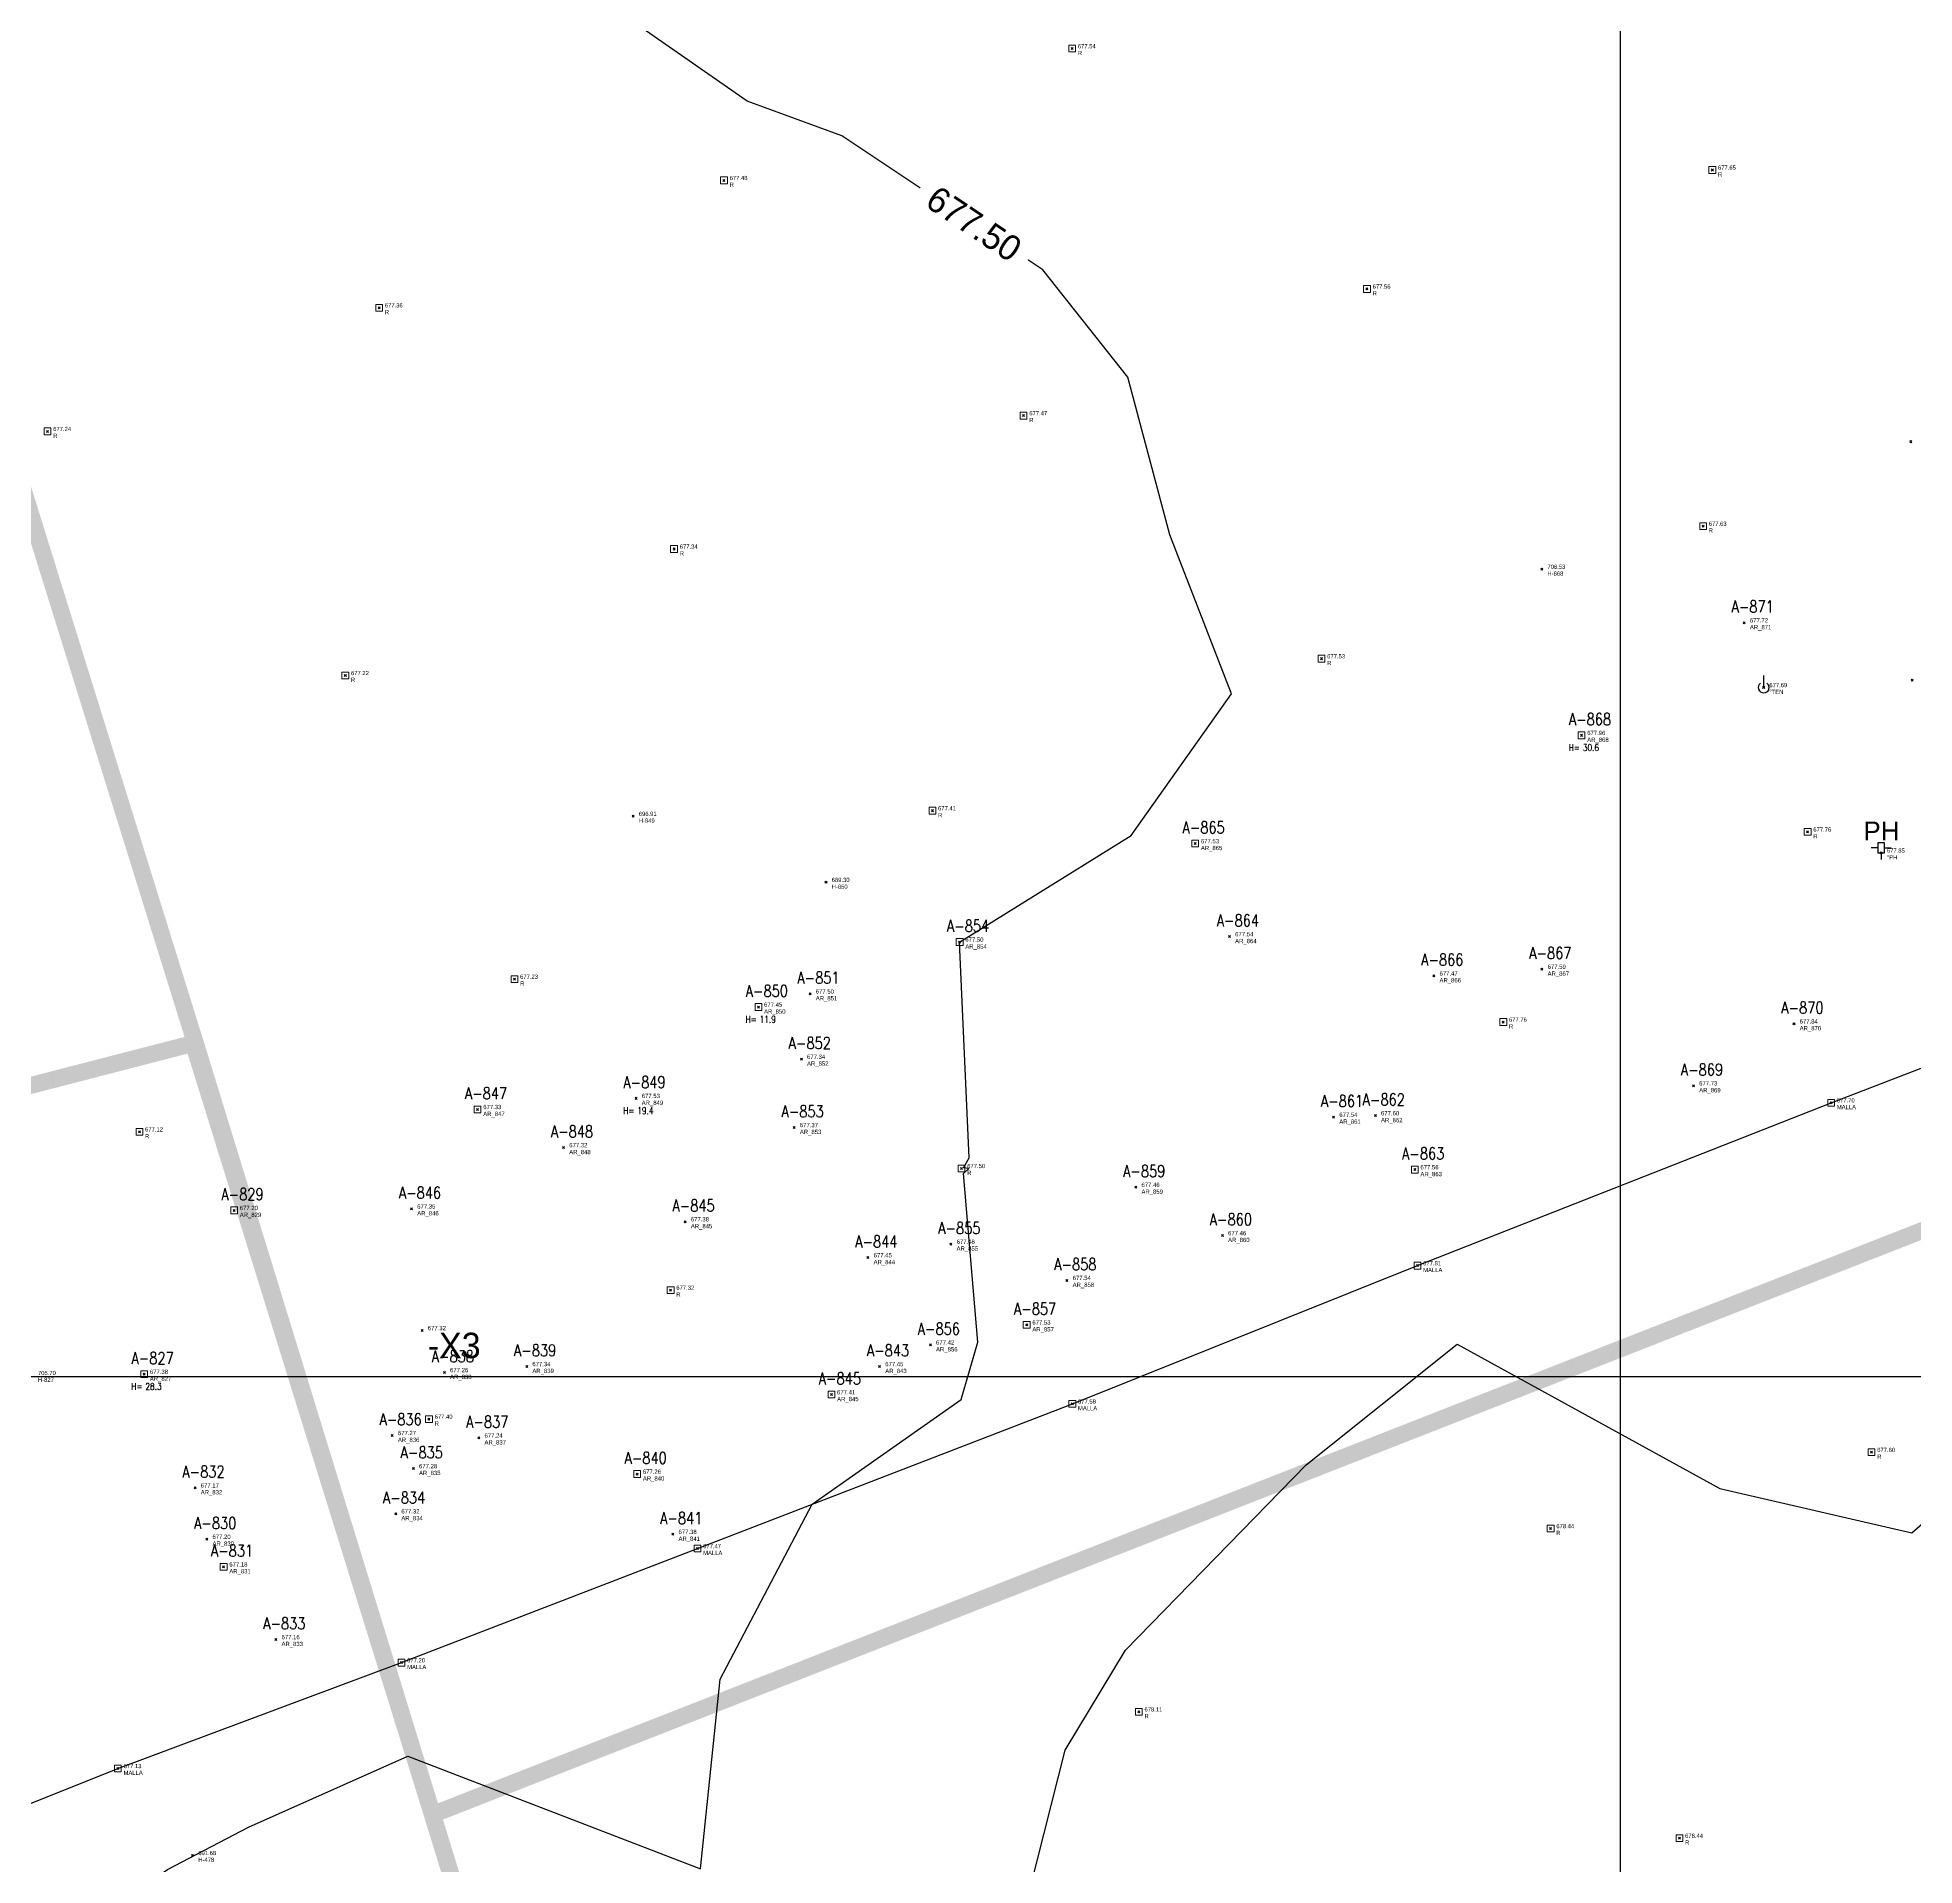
# Model space of a CAD drawing. Extents: x 350769 to 354978, y 6304672 to 6307963.
# Drawn here: x 352353.3 to 352408.7, y 6305785.6 to 6305839.5 of the extents above; entities that cross this region are included whole.
import ezdxf

# ---------------------------------------------------------------- set-up
doc = ezdxf.new("R2010")
doc.units = 0
doc.header["$PDMODE"] = 35
doc.header["$PDSIZE"] = 0.03
for name, pattern in [('4.0 - LO RECABARREN - DESNIVEL NUEVO$0$HIDDEN', [0.375, 0.25, -0.125]), ('CONTINUOS', [0]), ('DASHDOT', [1, 0.5, -0.25, 0, -0.25]), ('DASHED', [19.05, 12.7, -6.35])]:
    doc.linetypes.add(name, pattern=pattern)
doc.layers.get('0').update_dxf_attribs({"linetype": 'CONTINUOUS'})
for name, color, linetype in [('03_S2_Pav ext_Borde vereda', 7, 'CONTINUOUS'), ('1-ARBOL H1', 7, 'CONTINUOUS'), ('1-ARBOL H2', 1, 'CONTINUOUS'), ('1-ARBOL H3', 241, 'CONTINUOUS'), ('1-ARBOL NOMBRE', 3, 'CONTINUOUS'), ('1-ARBOL PTO', 7, 'CONTINUOUS'), ('1-CERCO MALLA', 252, 'MALLA_LINE'), ('1-coordenadas', 8, 'CONTINUOUS'), ('C-TINN', 5, 'CONTINUOUS'), ('C-TOPO-MAJR', 9, 'CONTINUOUS'), ('C-TOPO-MINR', 8, 'CONTINUOUS'), ('V-NODE-TEXT DIC 2012', 31, 'CONTINUOUS'), ('Z-PH', 253, 'CONTINUOUS'), ('Z-TEN', 253, 'CONTINUOUS')]:
    doc.layers.add(name, color=color, linetype=linetype)
doc.layers.add('0_ASD_LINEA OFICIAL', color=253, linetype='DASHDOT', lineweight=20)
doc.layers.add('0_ASD_TOPOGRAFIA_ELEMENTOS', color=7, linetype='CONTINUOS', lineweight=5, true_color=0xbdbdbd)
doc.styles.add('A', font='arial.ttf', dxfattribs={"height": 2})
doc.styles.add('ROMANS', font='romans.shx', dxfattribs={"width": 0.65})
doc.linetypes.add('MALLA_LINE', pattern='A,0.5,-0.2,["MLL",Standard,S=0.1,R=0,X=-0.1,Y=-0.05],-0.25', length=0.95)

# ---------------------------------------------------------------- blocks, each defined once
blk = doc.blocks.new('COORDENADAS')
at = {"layer": '1-coordenadas'}
for p, q in [((220, -900.625), (220, -0.625)), ((20, -400.625), (1420, -400.625))]:
    blk.add_line(p, q, dxfattribs=at)
blk = doc.blocks.new('TEN')
at = {"layer": 'Z-TEN'}
blk.add_line((0, 0), (0, 0.89), dxfattribs=at)
blk.add_arc((0, 0), 0.396, 125.9547, 54.0453, dxfattribs=at)
blk = doc.blocks.new('PH')
at = {"layer": 'Z-PH'}
for p, q in [((-0.098, 0.148), (-0.295, 0.148)), ((-0.098, 0.295), (-0.098, 0)), ((0.098, 0.295), (-0.098, 0.295)), ((-0.098, 0), (-0.01, 0)), ((0.01, 0), (0.098, 0)), ((0.098, 0), (0.098, 0.295)), ((0.098, 0.148), (0.295, 0.148)), ((0, -0.01), (0, -0.197))]:
    blk.add_line(p, q, dxfattribs=at)
blk.add_circle((0, 0), 0.00984, dxfattribs=at)
at = {"layer": 'Z-PH', "style": 'A'}
blk.add_text('PH', height=0.55, dxfattribs=at).set_placement((-0.527, 0.377))
blk = doc.blocks.new('A$C27410629')
at = {"true_color": 0x136734, "transparency": 33554559}
h = blk.add_hatch(dxfattribs=at)
h.set_pattern_fill('ANSI31', color=116, scale=0.5)
h.set_pattern_definition([(45, (-8759.5625, -519.1036), (-1.12253202, 1.12253202), [])])
h.paths.add_polyline_path([(137.507, 1252.464, 0.117627), (109.815, 1254.194, 0.066925), (94.445, 1249.334, 0.315349), (64.302, 1196.27, 0.022683), (65.729, 1185.31), (112.36, 1218.953), (153.478, 1161.962), (172.105, 1139.481), (187.958, 1141.808), (193.565, 1120.466), (224.198, 1050.129), (250.62, 989.479), (268.153, 972.735, 0.000007), (291.49, 983.299), (238.195, 1105.634), (205.293, 1181.112), (177.053, 1197.652)])
at = {"layer": '0_ASD_LINEA OFICIAL', "ltscale": 8, "const_width": 0.5}
blk.add_lwpolyline([(250.62, 989.479), (268.153, 972.735, 0.000007), (291.49, 983.299), (291.49, 983.299), (238.195, 1105.634), (205.293, 1181.112), (177.053, 1197.652), (137.615, 1252.315)], format="xyb", dxfattribs=at)
for points in [[(160.988, 1025.36), (224.196, 1050.134), (193.565, 1120.466), (187.958, 1141.808), (172.105, 1139.481), (153.478, 1161.962), (117.403, 1137.086), (85.584, 1125.976)], [(96.497, 1087.587), (137.304, 1101.749), (153.995, 1048.12), (105.397, 1035.562)], [(250.62, 989.479), (224.196, 1050.134), (160.988, 1025.36), (167.591, 1003.92), (108.727, 988.666)], [(105.397, 1035.562), (153.995, 1048.12), (167.591, 1003.92), (108.727, 988.666)], [(153.936, 1048.105), (160.988, 1025.36)]]:
    blk.add_lwpolyline(points, dxfattribs=at)
blk = doc.blocks.new('TOPOGRAFIA')
at = {"layer": '1-ARBOL H1', "color": 9, "lineweight": 0, "true_color": 0xbdbdbd}
for p in [(390398.853, 6302818.905), (390374.569, 6302810.891), (390370.96, 6302808.199), (390356.449, 6302800.064)]:
    blk.add_point(p, dxfattribs=at)
at = {"layer": '1-ARBOL PTO', "color": 9, "lineweight": 0, "true_color": 0xbdbdbd}
for p in [(390403.652, 6302822.226), (390398.853, 6302818.905), (390387.455, 6302815.713), (390380.506, 6302812.809), (390388.467, 6302812.97), (390397.685, 6302812.009), (390394.496, 6302811.813), (390374.569, 6302810.891), (390376.095, 6302811.283), (390405.12, 6302810.399), (390375.837, 6302809.355), (390402.156, 6302808.571), (390370.96, 6302808.199), (390366.285, 6302807.873), (390391.539, 6302807.644), (390392.77, 6302807.689), (390375.625, 6302807.341), (390368.821, 6302806.747), (390393.933, 6302806.097), (390385.703, 6302805.578), (390359.102, 6302804.895), (390364.337, 6302804.941), (390372.409, 6302804.561), (390388.259, 6302804.155), (390380.25, 6302803.9), (390377.801, 6302803.502), (390383.672, 6302802.831), (390382.484, 6302801.519), (390379.643, 6302800.929), (390367.734, 6302800.293), (390378.144, 6302800.291), (390356.449, 6302800.064), (390365.306, 6302800.115), (390376.724, 6302799.463), (390363.767, 6302798.259), (390366.322, 6302798.185), (390364.39, 6302797.283), (390370.994, 6302797.119), (390357.951, 6302796.713), (390363.869, 6302795.949), (390372.045, 6302795.344), (390358.297, 6302795.199), (390358.793, 6302794.384), (390360.335, 6302792.24)]:
    blk.add_point(p, dxfattribs=at)
at = {"layer": '1-CERCO MALLA', "color": 9, "lineweight": 0, "true_color": 0xbdbdbd, "flags": 128}
blk.add_lwpolyline([(390298.902, 6302766.886), (390321.827, 6302775.191), (390333.022, 6302779.598), (390344.315, 6302783.894), (390355.674, 6302788.437), (390364.039, 6302791.557), (390372.772, 6302794.923), (390383.831, 6302799.189), (390394.014, 6302803.265), (390406.216, 6302808.069), (390417.571, 6302812.442), (390423.072, 6302814.547), (390440.449, 6302821.33), (390451.58, 6302825.662), (390463.023, 6302830.049), (390467.688, 6302831.831), (390477.849, 6302835.824), (390486.876, 6302839.311), (390497.568, 6302843.443), (390505.255, 6302846.429), (390510.604, 6302848.504), (390521.025, 6302852.513), (390531.783, 6302856.692), (390541.725, 6302860.565), (390553.332, 6302865.07), (390567.305, 6302870.47), (390577.537, 6302874.447), (390587.477, 6302878.311), (390595.651, 6302881.4), (390605.051, 6302885.124), (390614.467, 6302888.769), (390621.262, 6302891.445), (390629.655, 6302894.677)], dxfattribs=at)
at = {"layer": '1-coordenadas', "color": 9, "linetype": '4.0 - LO RECABARREN - DESNIVEL NUEVO$0$HIDDEN', "lineweight": 0, "ltscale": 50, "true_color": 0xbdbdbd}
for p, q in [((390400, 6302300), (390400, 6303200)), ((390200, 6302800), (390900, 6302800))]:
    blk.add_line(p, q, dxfattribs=at)
at = {"layer": 'C-TINN', "color": 9, "linetype": 'Continuous', "lineweight": 0, "true_color": 0xbdbdbd}
for points, elevation in [([(390383.725, 6302839.058), (390383.725, 6302839.258), (390383.925, 6302839.258), (390383.925, 6302839.058), (390383.725, 6302839.058)], 677.541), ([(390373.453, 6302835.171), (390373.453, 6302835.371), (390373.653, 6302835.371), (390373.653, 6302835.171), (390373.453, 6302835.171)], 677.479), ([(390402.611, 6302835.477), (390402.611, 6302835.677), (390402.811, 6302835.677), (390402.811, 6302835.477), (390402.611, 6302835.477)], 677.648), ([(390392.423, 6302831.968), (390392.423, 6302832.168), (390392.623, 6302832.168), (390392.623, 6302831.968), (390392.423, 6302831.968)], 677.562), ([(390363.281, 6302831.415), (390363.281, 6302831.615), (390363.481, 6302831.615), (390363.481, 6302831.415), (390363.281, 6302831.415)], 677.36), ([(390353.498, 6302827.769), (390353.498, 6302827.969), (390353.698, 6302827.969), (390353.698, 6302827.769), (390353.498, 6302827.769)], 677.237), ([(390382.293, 6302828.233), (390382.293, 6302828.433), (390382.493, 6302828.433), (390382.493, 6302828.233), (390382.293, 6302828.233)], 677.473), ([(390402.338, 6302824.974), (390402.338, 6302825.174), (390402.538, 6302825.174), (390402.538, 6302824.974), (390402.338, 6302824.974)], 677.631), ([(390371.981, 6302824.3), (390371.981, 6302824.5), (390372.181, 6302824.5), (390372.181, 6302824.3), (390371.981, 6302824.3)], 677.339), ([(390362.283, 6302820.571), (390362.283, 6302820.771), (390362.483, 6302820.771), (390362.483, 6302820.571), (390362.283, 6302820.571)], 677.222), ([(390391.082, 6302821.066), (390391.082, 6302821.266), (390391.282, 6302821.266), (390391.282, 6302821.066), (390391.082, 6302821.066)], 677.528), ([(390398.753, 6302818.805), (390398.753, 6302819.005), (390398.953, 6302819.005), (390398.953, 6302818.805), (390398.753, 6302818.805)], 677.96), ([(390379.603, 6302816.583), (390379.603, 6302816.783), (390379.803, 6302816.783), (390379.803, 6302816.583), (390379.603, 6302816.583)], 677.407), ([(390387.355, 6302815.613), (390387.355, 6302815.813), (390387.555, 6302815.813), (390387.555, 6302815.613), (390387.355, 6302815.613)], 677.53), ([(390405.423, 6302815.956), (390405.423, 6302816.156), (390405.623, 6302816.156), (390405.623, 6302815.956), (390405.423, 6302815.956)], 677.76), ([(390380.406, 6302812.709), (390380.406, 6302812.909), (390380.606, 6302812.909), (390380.606, 6302812.709), (390380.406, 6302812.709)], 677.5), ([(390367.272, 6302811.615), (390367.272, 6302811.815), (390367.472, 6302811.815), (390367.472, 6302811.615), (390367.272, 6302811.615)], 677.23), ([(390374.469, 6302810.791), (390374.469, 6302810.991), (390374.669, 6302810.991), (390374.669, 6302810.791), (390374.469, 6302810.791)], 677.45), ([(390396.444, 6302810.349), (390396.444, 6302810.549), (390396.644, 6302810.549), (390396.644, 6302810.349), (390396.444, 6302810.349)], 677.755), ([(390406.116, 6302807.969), (390406.116, 6302808.169), (390406.316, 6302808.169), (390406.316, 6302807.969), (390406.116, 6302807.969)], 677.697), ([(390366.185, 6302807.773), (390366.185, 6302807.973), (390366.385, 6302807.973), (390366.385, 6302807.773), (390366.185, 6302807.773)], 677.33), ([(390356.209, 6302807.113), (390356.209, 6302807.313), (390356.409, 6302807.313), (390356.409, 6302807.113), (390356.209, 6302807.113)], 677.116), ([(390380.462, 6302806.032), (390380.462, 6302806.232), (390380.662, 6302806.232), (390380.662, 6302806.032), (390380.462, 6302806.032)], 677.499), ([(390393.833, 6302805.997), (390393.833, 6302806.197), (390394.033, 6302806.197), (390394.033, 6302805.997), (390393.833, 6302805.997)], 677.56), ([(390359.002, 6302804.795), (390359.002, 6302804.995), (390359.202, 6302804.995), (390359.202, 6302804.795), (390359.002, 6302804.795)], 677.2), ([(390393.914, 6302803.165), (390393.914, 6302803.365), (390394.114, 6302803.365), (390394.114, 6302803.165), (390393.914, 6302803.165)], 677.812), ([(390371.88, 6302802.444), (390371.88, 6302802.644), (390372.08, 6302802.644), (390372.08, 6302802.444), (390371.88, 6302802.444)], 677.323), ([(390382.384, 6302801.419), (390382.384, 6302801.619), (390382.584, 6302801.619), (390382.584, 6302801.419), (390382.384, 6302801.419)], 677.53), ([(390356.349, 6302799.964), (390356.349, 6302800.164), (390356.549, 6302800.164), (390356.549, 6302799.964), (390356.349, 6302799.964)], 677.38), ([(390376.624, 6302799.363), (390376.624, 6302799.563), (390376.824, 6302799.563), (390376.824, 6302799.363), (390376.624, 6302799.363)], 677.41), ([(390383.731, 6302799.089), (390383.731, 6302799.289), (390383.931, 6302799.289), (390383.931, 6302799.089), (390383.731, 6302799.089)], 677.577), ([(390364.751, 6302798.64), (390364.751, 6302798.84), (390364.951, 6302798.84), (390364.951, 6302798.64), (390364.751, 6302798.64)], 677.399), ([(390407.308, 6302797.661), (390407.308, 6302797.861), (390407.508, 6302797.861), (390407.508, 6302797.661), (390407.308, 6302797.661)], 677.603), ([(390370.894, 6302797.019), (390370.894, 6302797.219), (390371.094, 6302797.219), (390371.094, 6302797.019), (390370.894, 6302797.019)], 677.26), ([(390397.841, 6302795.413), (390397.841, 6302795.613), (390398.041, 6302795.613), (390398.041, 6302795.413), (390397.841, 6302795.413)], 678.442), ([(390372.672, 6302794.823), (390372.672, 6302795.023), (390372.872, 6302795.023), (390372.872, 6302794.823), (390372.672, 6302794.823)], 677.466), ([(390358.693, 6302794.284), (390358.693, 6302794.484), (390358.893, 6302794.484), (390358.893, 6302794.284), (390358.693, 6302794.284)], 677.18), ([(390363.939, 6302791.457), (390363.939, 6302791.657), (390364.139, 6302791.657), (390364.139, 6302791.457), (390363.939, 6302791.457)], 677.199), ([(390385.692, 6302790.009), (390385.692, 6302790.209), (390385.892, 6302790.209), (390385.892, 6302790.009), (390385.692, 6302790.009)], 678.106), ([(390355.574, 6302788.337), (390355.574, 6302788.537), (390355.774, 6302788.537), (390355.774, 6302788.337), (390355.574, 6302788.337)], 677.133), ([(390401.641, 6302786.28), (390401.641, 6302786.48), (390401.841, 6302786.48), (390401.841, 6302786.28), (390401.641, 6302786.28)], 678.439)]:
    blk.add_lwpolyline(points, dxfattribs=dict(at, elevation=elevation))
for p in [(390383.825, 6302839.158, 677.541), (390373.553, 6302835.271, 677.479), (390402.711, 6302835.577, 677.648), (390392.523, 6302832.068, 677.562), (390363.381, 6302831.515, 677.36), (390382.393, 6302828.333, 677.473), (390353.598, 6302827.869, 677.237), (390402.438, 6302825.074, 677.631), (390372.081, 6302824.4, 677.339), (390391.182, 6302821.166, 677.528), (390362.383, 6302820.671, 677.222), (390398.853, 6302818.905, 677.96), (390379.703, 6302816.683, 677.407), (390405.523, 6302816.056, 677.76), (390387.455, 6302815.713, 677.53), (390380.506, 6302812.809, 677.5), (390367.372, 6302811.715, 677.23), (390374.569, 6302810.891, 677.45), (390396.544, 6302810.449, 677.755), (390406.216, 6302808.069, 677.697), (390366.285, 6302807.873, 677.33), (390356.309, 6302807.213, 677.116), (390380.562, 6302806.132, 677.499), (390393.933, 6302806.097, 677.56), (390359.102, 6302804.895, 677.2), (390394.014, 6302803.265, 677.812), (390371.98, 6302802.544, 677.323), (390382.484, 6302801.519, 677.53), (390356.449, 6302800.064, 677.38), (390376.724, 6302799.463, 677.41), (390383.831, 6302799.189, 677.577), (390364.851, 6302798.74, 677.399), (390407.408, 6302797.761, 677.603), (390370.994, 6302797.119, 677.26), (390397.941, 6302795.513, 678.442), (390372.772, 6302794.923, 677.466), (390358.793, 6302794.384, 677.18), (390364.039, 6302791.557, 677.199), (390385.792, 6302790.109, 678.106), (390355.674, 6302788.437, 677.133), (390401.741, 6302786.38, 678.439)]:
    blk.add_point(p, dxfattribs=at)
at = {"layer": 'C-TOPO-MAJR', "color": 9, "linetype": 'Continuous', "lineweight": -3, "true_color": 0xbdbdbd, "elevation": 677.5}
blk.add_lwpolyline([(390351.776, 6302781.718), (390357.141, 6302785.456), (390359.527, 6302786.7), (390364.227, 6302788.803), (390372.857, 6302785.475), (390373.439, 6302791.067), (390376.159, 6302796.23), (390380.554, 6302799.315), (390381.044, 6302801.005), (390380.624, 6302805.983), (390380.781, 6302806.131), (390380.624, 6302806.149), (390380.784, 6302806.441), (390380.506, 6302812.809), (390385.564, 6302815.95), (390388.526, 6302820.129), (390386.708, 6302824.815), (390385.466, 6302829.466), (390382.962, 6302832.631), (390377.032, 6302836.588), (390374.233, 6302837.603), (390368.271, 6302841.762)], dxfattribs=at)
at = {"layer": 'C-TOPO-MINR', "color": 9, "linetype": 'Continuous', "lineweight": -3, "true_color": 0xbdbdbd, "elevation": 678}
blk.add_lwpolyline([(390382.174, 6302783.262), (390383.622, 6302788.974), (390385.399, 6302791.928), (390390.731, 6302797.391), (390395.186, 6302800.952), (390402.928, 6302796.697), (390408.601, 6302795.383), (390413.708, 6302799.869), (390416.877, 6302801.744), (390417.859, 6302804.31), (390418.678, 6302811.771), (390418.898, 6302812.95), (390420.187, 6302816.907), (390419.492, 6302820.417), (390417.705, 6302824.31), (390412.272, 6302824.279), (390415.592, 6302828.528), (390412.163, 6302834.679), (390410.856, 6302838.479), (390410.519, 6302840.588)], dxfattribs=at)
at = {"layer": 'V-NODE-TEXT DIC 2012', "color": 9, "lineweight": 0, "true_color": 0xbdbdbd}
for p in [(390383.825, 6302839.158), (390373.553, 6302835.271), (390402.711, 6302835.577), (390392.523, 6302832.068), (390363.381, 6302831.515), (390382.393, 6302828.333), (390353.598, 6302827.869), (390408.563, 6302827.565), (390402.438, 6302825.074), (390372.081, 6302824.4), (390397.679, 6302823.806), (390403.652, 6302822.226), (390391.182, 6302821.166), (390362.383, 6302820.671), (390404.226, 6302820.315), (390408.61, 6302820.535), (390398.853, 6302818.905), (390370.873, 6302816.519), (390379.703, 6302816.683), (390405.523, 6302816.056), (390387.455, 6302815.713), (390407.694, 6302815.435), (390376.564, 6302814.571), (390380.506, 6302812.809), (390388.467, 6302812.97), (390397.685, 6302812.009), (390367.372, 6302811.715), (390394.496, 6302811.813), (390374.569, 6302810.891), (390376.095, 6302811.283), (390396.544, 6302810.449), (390405.12, 6302810.399), (390375.837, 6302809.355), (390402.156, 6302808.571), (390370.96, 6302808.199), (390406.216, 6302808.069), (390366.285, 6302807.873), (390391.539, 6302807.644), (390392.77, 6302807.689), (390356.309, 6302807.213), (390375.625, 6302807.341), (390368.821, 6302806.747), (390380.562, 6302806.132), (390393.933, 6302806.097), (390385.703, 6302805.578), (390359.102, 6302804.895), (390364.337, 6302804.941), (390372.409, 6302804.561), (390388.259, 6302804.155), (390380.25, 6302803.9), (390377.801, 6302803.502), (390394.014, 6302803.265), (390371.98, 6302802.544), (390383.672, 6302802.831), (390382.484, 6302801.519), (390364.647, 6302801.354), (390379.643, 6302800.929), (390367.734, 6302800.293), (390378.144, 6302800.291), (390356.449, 6302800.064), (390365.306, 6302800.115), (390376.724, 6302799.463), (390383.831, 6302799.189), (390364.851, 6302798.74), (390363.767, 6302798.259), (390366.322, 6302798.185), (390407.408, 6302797.761), (390364.39, 6302797.283), (390370.994, 6302797.119), (390357.951, 6302796.713), (390363.869, 6302795.949), (390372.045, 6302795.344), (390397.941, 6302795.513), (390358.297, 6302795.199), (390372.772, 6302794.923), (390358.793, 6302794.384), (390360.335, 6302792.24), (390364.039, 6302791.557), (390385.792, 6302790.109), (390355.674, 6302788.437), (390357.879, 6302785.872), (390401.741, 6302786.38)]:
    blk.add_point(p, dxfattribs=at)
at = {"layer": 'Z-PH', "color": 9, "lineweight": 0, "true_color": 0xbdbdbd}
blk.add_blockref('PH', (390407.694, 6302815.435), dxfattribs=at)
at = {"layer": 'Z-TEN', "color": 9, "lineweight": 0, "true_color": 0xbdbdbd, "xscale": 0.4, "yscale": 0.4, "zscale": 0.4}
blk.add_blockref('TEN', (390404.226, 6302820.315), dxfattribs=at)
at = {"layer": '1-ARBOL H2', "color": 9, "lineweight": 0, "true_color": 0xbdbdbd, "style": 'ROMANS', "width": 0.8}
for p in [(390398.476, 6302818.443), (390374.192, 6302810.429), (390370.583, 6302807.737), (390356.072, 6302799.602)]:
    blk.add_text('H=', height=0.2, dxfattribs=at).set_placement(p)
at = {"layer": '1-ARBOL H3', "color": 9, "lineweight": 0, "true_color": 0xbdbdbd, "style": 'ROMANS', "width": 0.8}
for s, p in [('30.6', (390398.889, 6302818.443)), ('11.9', (390374.605, 6302810.429)), ('19.4', (390370.996, 6302807.737)), ('28.3', (390356.485, 6302799.602))]:
    blk.add_text(s, height=0.2, dxfattribs=at).set_placement(p)
at = {"layer": '1-ARBOL NOMBRE', "color": 9, "lineweight": 0, "true_color": 0xbdbdbd, "style": 'ROMANS', "width": 0.8}
for s, p in [('A-871', (390403.275, 6302822.526)), ('A-868', (390398.476, 6302819.205)), ('A-865', (390387.078, 6302816.013)), ('A-864', (390388.09, 6302813.27)), ('A-854', (390380.129, 6302813.109)), ('A-866', (390394.119, 6302812.113)), ('A-867', (390397.308, 6302812.309)), ('A-851', (390375.718, 6302811.583)), ('A-850', (390374.192, 6302811.191)), ('A-870', (390404.743, 6302810.699)), ('A-852', (390375.46, 6302809.655)), ('A-869', (390401.779, 6302808.871)), ('A-849', (390370.583, 6302808.499)), ('A-847', (390365.908, 6302808.173)), ('A-861', (390391.162, 6302807.944)), ('A-862', (390392.393, 6302807.989)), ('A-853', (390375.248, 6302807.641)), ('A-848', (390368.444, 6302807.047)), ('A-863', (390393.556, 6302806.397)), ('A-859', (390385.326, 6302805.878)), ('A-829', (390358.725, 6302805.195)), ('A-846', (390363.96, 6302805.241)), ('A-845', (390372.032, 6302804.861)), ('A-860', (390387.882, 6302804.455)), ('A-844', (390377.424, 6302803.802)), ('A-855', (390379.873, 6302804.2)), ('A-858', (390383.295, 6302803.131)), ('A-857', (390382.107, 6302801.819)), ('A-856', (390379.266, 6302801.229)), ('A-839', (390367.357, 6302800.593)), ('A-843', (390377.767, 6302800.591)), ('A-827', (390356.072, 6302800.364)), ('A-838', (390364.929, 6302800.415)), ('A-845', (390376.347, 6302799.763)), ('A-836', (390363.39, 6302798.559)), ('A-837', (390365.945, 6302798.485)), ('A-835', (390364.013, 6302797.583)), ('A-840', (390370.617, 6302797.419)), ('A-832', (390357.574, 6302797.013)), ('A-834', (390363.492, 6302796.249)), ('A-830', (390357.92, 6302795.499)), ('A-841', (390371.668, 6302795.644)), ('A-831', (390358.416, 6302794.684)), ('A-833', (390359.958, 6302792.54))]:
    blk.add_text(s, height=0.35, dxfattribs=at).set_placement(p)
at = {"layer": 'V-NODE-TEXT DIC 2012', "color": 9, "lineweight": 0, "true_color": 0xbdbdbd}
for s, height, p in [('677.54', 0.125, (390383.992, 6302839.166)), ('R', 0.125, (390383.992, 6302838.966)), ('677.65', 0.125, (390402.878, 6302835.585)), ('677.48', 0.125, (390373.72, 6302835.279)), ('R', 0.125, (390373.72, 6302835.079)), ('R', 0.125, (390402.878, 6302835.385)), ('677.56', 0.125, (390392.69, 6302832.076)), ('R', 0.125, (390392.69, 6302831.876)), ('677.36', 0.125, (390363.548, 6302831.523)), ('R', 0.125, (390363.548, 6302831.323)), ('677.24', 0.125, (390353.765, 6302827.877)), ('677.47', 0.125, (390382.56, 6302828.341)), ('R', 0.125, (390382.56, 6302828.141)), ('R', 0.125, (390353.765, 6302827.677)), ('677.63', 0.125, (390402.605, 6302825.082)), ('R', 0.125, (390402.605, 6302824.882)), ('677.34', 0.125, (390372.248, 6302824.408)), ('R', 0.125, (390372.248, 6302824.208)), ('708.53', 0.125, (390397.846, 6302823.814)), ('H-868', 0.125, (390397.846, 6302823.614)), ('AR_871', 0.127, (390403.819, 6302822.031)), ('677.72', 0.127, (390403.819, 6302822.233)), ('677.53', 0.125, (390391.349, 6302821.174)), ('677.22', 0.125, (390362.55, 6302820.679)), ('R', 0.125, (390391.349, 6302820.974)), ('R', 0.125, (390362.55, 6302820.479)), ('677.69', 0.125, (390404.393, 6302820.323)), ('°TEN', 0.125, (390404.393, 6302820.123)), ('AR_868', 0.127, (390399.02, 6302818.71)), ('677.96', 0.127, (390399.02, 6302818.912)), ('696.91', 0.125, (390371.04, 6302816.527)), ('H-849', 0.125, (390371.04, 6302816.327)), ('677.41', 0.125, (390379.87, 6302816.691)), ('R', 0.125, (390379.87, 6302816.491)), ('677.53', 0.127, (390387.622, 6302815.72)), ('677.76', 0.125, (390405.69, 6302816.064)), ('R', 0.125, (390405.69, 6302815.864)), ('AR_865', 0.127, (390387.622, 6302815.518)), ('677.85', 0.125, (390407.861, 6302815.443)), ('°PH', 0.125, (390407.861, 6302815.243)), ('689.30', 0.125, (390376.731, 6302814.579)), ('H-850', 0.125, (390376.731, 6302814.379)), ('677.54', 0.127, (390388.634, 6302812.977)), ('AR_854', 0.127, (390380.673, 6302812.614)), ('677.50', 0.127, (390380.673, 6302812.816)), ('AR_864', 0.127, (390388.634, 6302812.775)), ('677.47', 0.127, (390394.663, 6302811.82)), ('AR_867', 0.127, (390397.852, 6302811.814)), ('677.59', 0.127, (390397.852, 6302812.016)), ('677.23', 0.125, (390367.539, 6302811.723)), ('R', 0.125, (390367.539, 6302811.523)), ('677.50', 0.127, (390376.262, 6302811.29)), ('AR_866', 0.127, (390394.663, 6302811.618)), ('AR_850', 0.127, (390374.736, 6302810.696)), ('677.45', 0.127, (390374.736, 6302810.898)), ('AR_851', 0.127, (390376.262, 6302811.088)), ('677.76', 0.125, (390396.711, 6302810.457)), ('R', 0.125, (390396.711, 6302810.257)), ('AR_870', 0.127, (390405.287, 6302810.204)), ('677.84', 0.127, (390405.287, 6302810.406)), ('AR_852', 0.127, (390376.004, 6302809.16)), ('677.34', 0.127, (390376.004, 6302809.362)), ('677.73', 0.127, (390402.323, 6302808.578)), ('677.33', 0.127, (390366.452, 6302807.88)), ('AR_849', 0.127, (390371.127, 6302808.004)), ('677.53', 0.127, (390371.127, 6302808.206)), ('AR_869', 0.127, (390402.323, 6302808.376)), ('677.70', 0.125, (390406.383, 6302808.077)), ('MALLA', 0.125, (390406.383, 6302807.877)), ('AR_847', 0.127, (390366.452, 6302807.678)), ('677.37', 0.127, (390375.792, 6302807.348)), ('AR_861', 0.127, (390391.706, 6302807.449)), ('677.54', 0.127, (390391.706, 6302807.651)), ('AR_862', 0.127, (390392.937, 6302807.494)), ('677.60', 0.127, (390392.937, 6302807.696)), ('677.12', 0.125, (390356.476, 6302807.221)), ('R', 0.125, (390356.476, 6302807.021)), ('AR_853', 0.127, (390375.792, 6302807.146)), ('AR_848', 0.127, (390368.988, 6302806.552)), ('677.32', 0.127, (390368.988, 6302806.754)), ('677.50', 0.125, (390380.729, 6302806.14)), ('R', 0.125, (390380.729, 6302805.94)), ('AR_863', 0.127, (390394.1, 6302805.902)), ('677.56', 0.127, (390394.1, 6302806.104)), ('AR_859', 0.127, (390385.87, 6302805.383)), ('677.46', 0.127, (390385.87, 6302805.585)), ('AR_829', 0.127, (390359.269, 6302804.7)), ('677.20', 0.127, (390359.269, 6302804.902)), ('AR_846', 0.127, (390364.504, 6302804.746)), ('677.35', 0.127, (390364.504, 6302804.948)), ('677.38', 0.127, (390372.576, 6302804.568)), ('AR_845', 0.127, (390372.576, 6302804.366)), ('677.46', 0.127, (390388.426, 6302804.162)), ('677.45', 0.127, (390377.968, 6302803.509)), ('AR_855', 0.127, (390380.417, 6302803.705)), ('677.48', 0.127, (390380.417, 6302803.907)), ('AR_860', 0.127, (390388.426, 6302803.96)), ('AR_844', 0.127, (390377.968, 6302803.307)), ('677.81', 0.125, (390394.181, 6302803.273)), ('MALLA', 0.125, (390394.181, 6302803.073)), ('677.32', 0.125, (390372.147, 6302802.552)), ('R', 0.125, (390372.147, 6302802.352)), ('AR_858', 0.127, (390383.839, 6302802.636)), ('677.54', 0.127, (390383.839, 6302802.838)), ('677.32', 0.127, (390364.814, 6302801.361)), ('AR_857', 0.127, (390382.651, 6302801.324)), ('677.53', 0.127, (390382.651, 6302801.526)), ('-X3', 0.75, (390364.814, 6302800.536)), ('AR_856', 0.127, (390379.81, 6302800.734)), ('677.42', 0.127, (390379.81, 6302800.936)), ('677.26', 0.127, (390365.473, 6302800.122)), ('677.34', 0.127, (390367.901, 6302800.3)), ('677.45', 0.127, (390378.311, 6302800.298)), ('705.70', 0.125, (390353.315, 6302800.037)), ('H-827', 0.125, (390353.315, 6302799.837)), ('AR_827', 0.127, (390356.616, 6302799.869)), ('677.38', 0.127, (390356.616, 6302800.071)), ('AR_838', 0.127, (390365.473, 6302799.92)), ('AR_839', 0.127, (390367.901, 6302800.098)), ('AR_843', 0.127, (390378.311, 6302800.096)), ('AR_845', 0.127, (390376.891, 6302799.268)), ('677.41', 0.127, (390376.891, 6302799.47)), ('677.58', 0.125, (390383.998, 6302799.197)), ('677.40', 0.125, (390365.018, 6302798.748)), ('R', 0.125, (390365.018, 6302798.548)), ('MALLA', 0.125, (390383.998, 6302798.997)), ('AR_836', 0.127, (390363.934, 6302798.064)), ('677.27', 0.127, (390363.934, 6302798.266)), ('AR_837', 0.127, (390366.489, 6302797.99)), ('677.24', 0.127, (390366.489, 6302798.192)), ('677.60', 0.125, (390407.575, 6302797.769)), ('R', 0.125, (390407.575, 6302797.569)), ('AR_835', 0.127, (390364.557, 6302797.088)), ('677.28', 0.127, (390364.557, 6302797.29)), ('AR_840', 0.127, (390371.161, 6302796.924)), ('677.26', 0.127, (390371.161, 6302797.126)), ('AR_832', 0.127, (390358.118, 6302796.518)), ('677.17', 0.127, (390358.118, 6302796.72)), ('AR_834', 0.127, (390364.036, 6302795.754)), ('677.32', 0.127, (390364.036, 6302795.956)), ('677.20', 0.127, (390358.464, 6302795.206)), ('AR_841', 0.127, (390372.212, 6302795.149)), ('677.38', 0.127, (390372.212, 6302795.351)), ('678.44', 0.125, (390398.108, 6302795.521)), ('R', 0.125, (390398.108, 6302795.321)), ('AR_830', 0.127, (390358.464, 6302795.004)), ('677.47', 0.125, (390372.939, 6302794.931)), ('MALLA', 0.125, (390372.939, 6302794.731)), ('AR_831', 0.127, (390358.96, 6302794.189)), ('677.18', 0.127, (390358.96, 6302794.391)), ('AR_833', 0.127, (390360.502, 6302792.045)), ('677.16', 0.127, (390360.502, 6302792.247)), ('677.20', 0.125, (390364.206, 6302791.565)), ('MALLA', 0.125, (390364.206, 6302791.365)), ('678.11', 0.125, (390385.959, 6302790.117)), ('R', 0.125, (390385.959, 6302789.917)), ('677.13', 0.125, (390355.841, 6302788.445)), ('MALLA', 0.125, (390355.841, 6302788.245)), ('678.44', 0.125, (390401.908, 6302786.388)), ('691.68', 0.125, (390358.046, 6302785.88)), ('R', 0.125, (390401.908, 6302786.188)), ('H-478', 0.125, (390358.046, 6302785.68))]:
    blk.add_text(s, height=height, dxfattribs=at).set_placement(p)
at = {"layer": 'C-TOPO-MAJR', "color": 9, "linetype": 'Continuous', "lineweight": 0, "true_color": 0xbdbdbd, "insert": (390380.929, 6302833.988, 677.5), "char_height": 0.75, "width": 3.75143, "attachment_point": 5, "rotation": 326.2866, "bg_fill": 3, "box_fill_scale": 1.042333, "bg_fill_color": 256, "bg_fill_true_color": 13158600, "bg_fill_transparency": 0}
blk.add_mtext('677.50', dxfattribs=at)

msp = doc.modelspace()

# ---------------------------------------------------------------- linework, layer by layer
at = {"layer": '1-CERCO MALLA', "ltscale": 6, "flags": 128}
msp.add_lwpolyline([(352310.521, 6305771.095), (352321.827, 6305775.191), (352333.022, 6305779.598), (352344.315, 6305783.894), (352355.674, 6305788.437), (352364.039, 6305791.557), (352372.772, 6305794.923), (352383.831, 6305799.189), (352394.014, 6305803.265), (352406.216, 6305808.069), (352417.571, 6305812.442), (352423.072, 6305814.547), (352440.449, 6305821.33), (352451.58, 6305825.662), (352463.023, 6305830.049), (352467.688, 6305831.831), (352477.849, 6305835.824), (352486.876, 6305839.311), (352497.568, 6305843.443), (352505.255, 6305846.429), (352510.604, 6305848.504), (352521.025, 6305852.513), (352531.783, 6305856.692), (352541.725, 6305860.565), (352553.332, 6305865.07), (352567.305, 6305870.47), (352577.537, 6305874.447), (352587.477, 6305878.311), (352595.651, 6305881.4), (352605.051, 6305885.124), (352614.467, 6305888.769), (352621.262, 6305891.445), (352629.655, 6305894.677)], dxfattribs=at)

# ---------------------------------------------------------------- block references
at = {"color": 252, "linetype": 'DASHED'}
msp.add_blockref('COORDENADAS', (352180, 6306200.625), dxfattribs=at)
at = {"layer": '03_S2_Pav ext_Borde vereda', "linetype": 'Continuous'}
msp.add_blockref('A$C27410629', (352203.962, 6304761.714), dxfattribs=at)
at = {"layer": 'Z-PH'}
msp.add_blockref('PH', (352407.694, 6305815.435), dxfattribs=at)
at = {"layer": 'Z-TEN', "xscale": 0.4, "yscale": 0.4, "zscale": 0.4}
msp.add_blockref('TEN', (352404.226, 6305820.315), dxfattribs=at)

# ---------------------------------------------------------------- next in the draw order: block references
at = {"layer": '0_ASD_TOPOGRAFIA_ELEMENTOS', "color": 30, "true_color": 0xf26507}
msp.add_blockref('TOPOGRAFIA', (-38000, 3000), dxfattribs=at)

doc.saveas('drawing.dxf')
